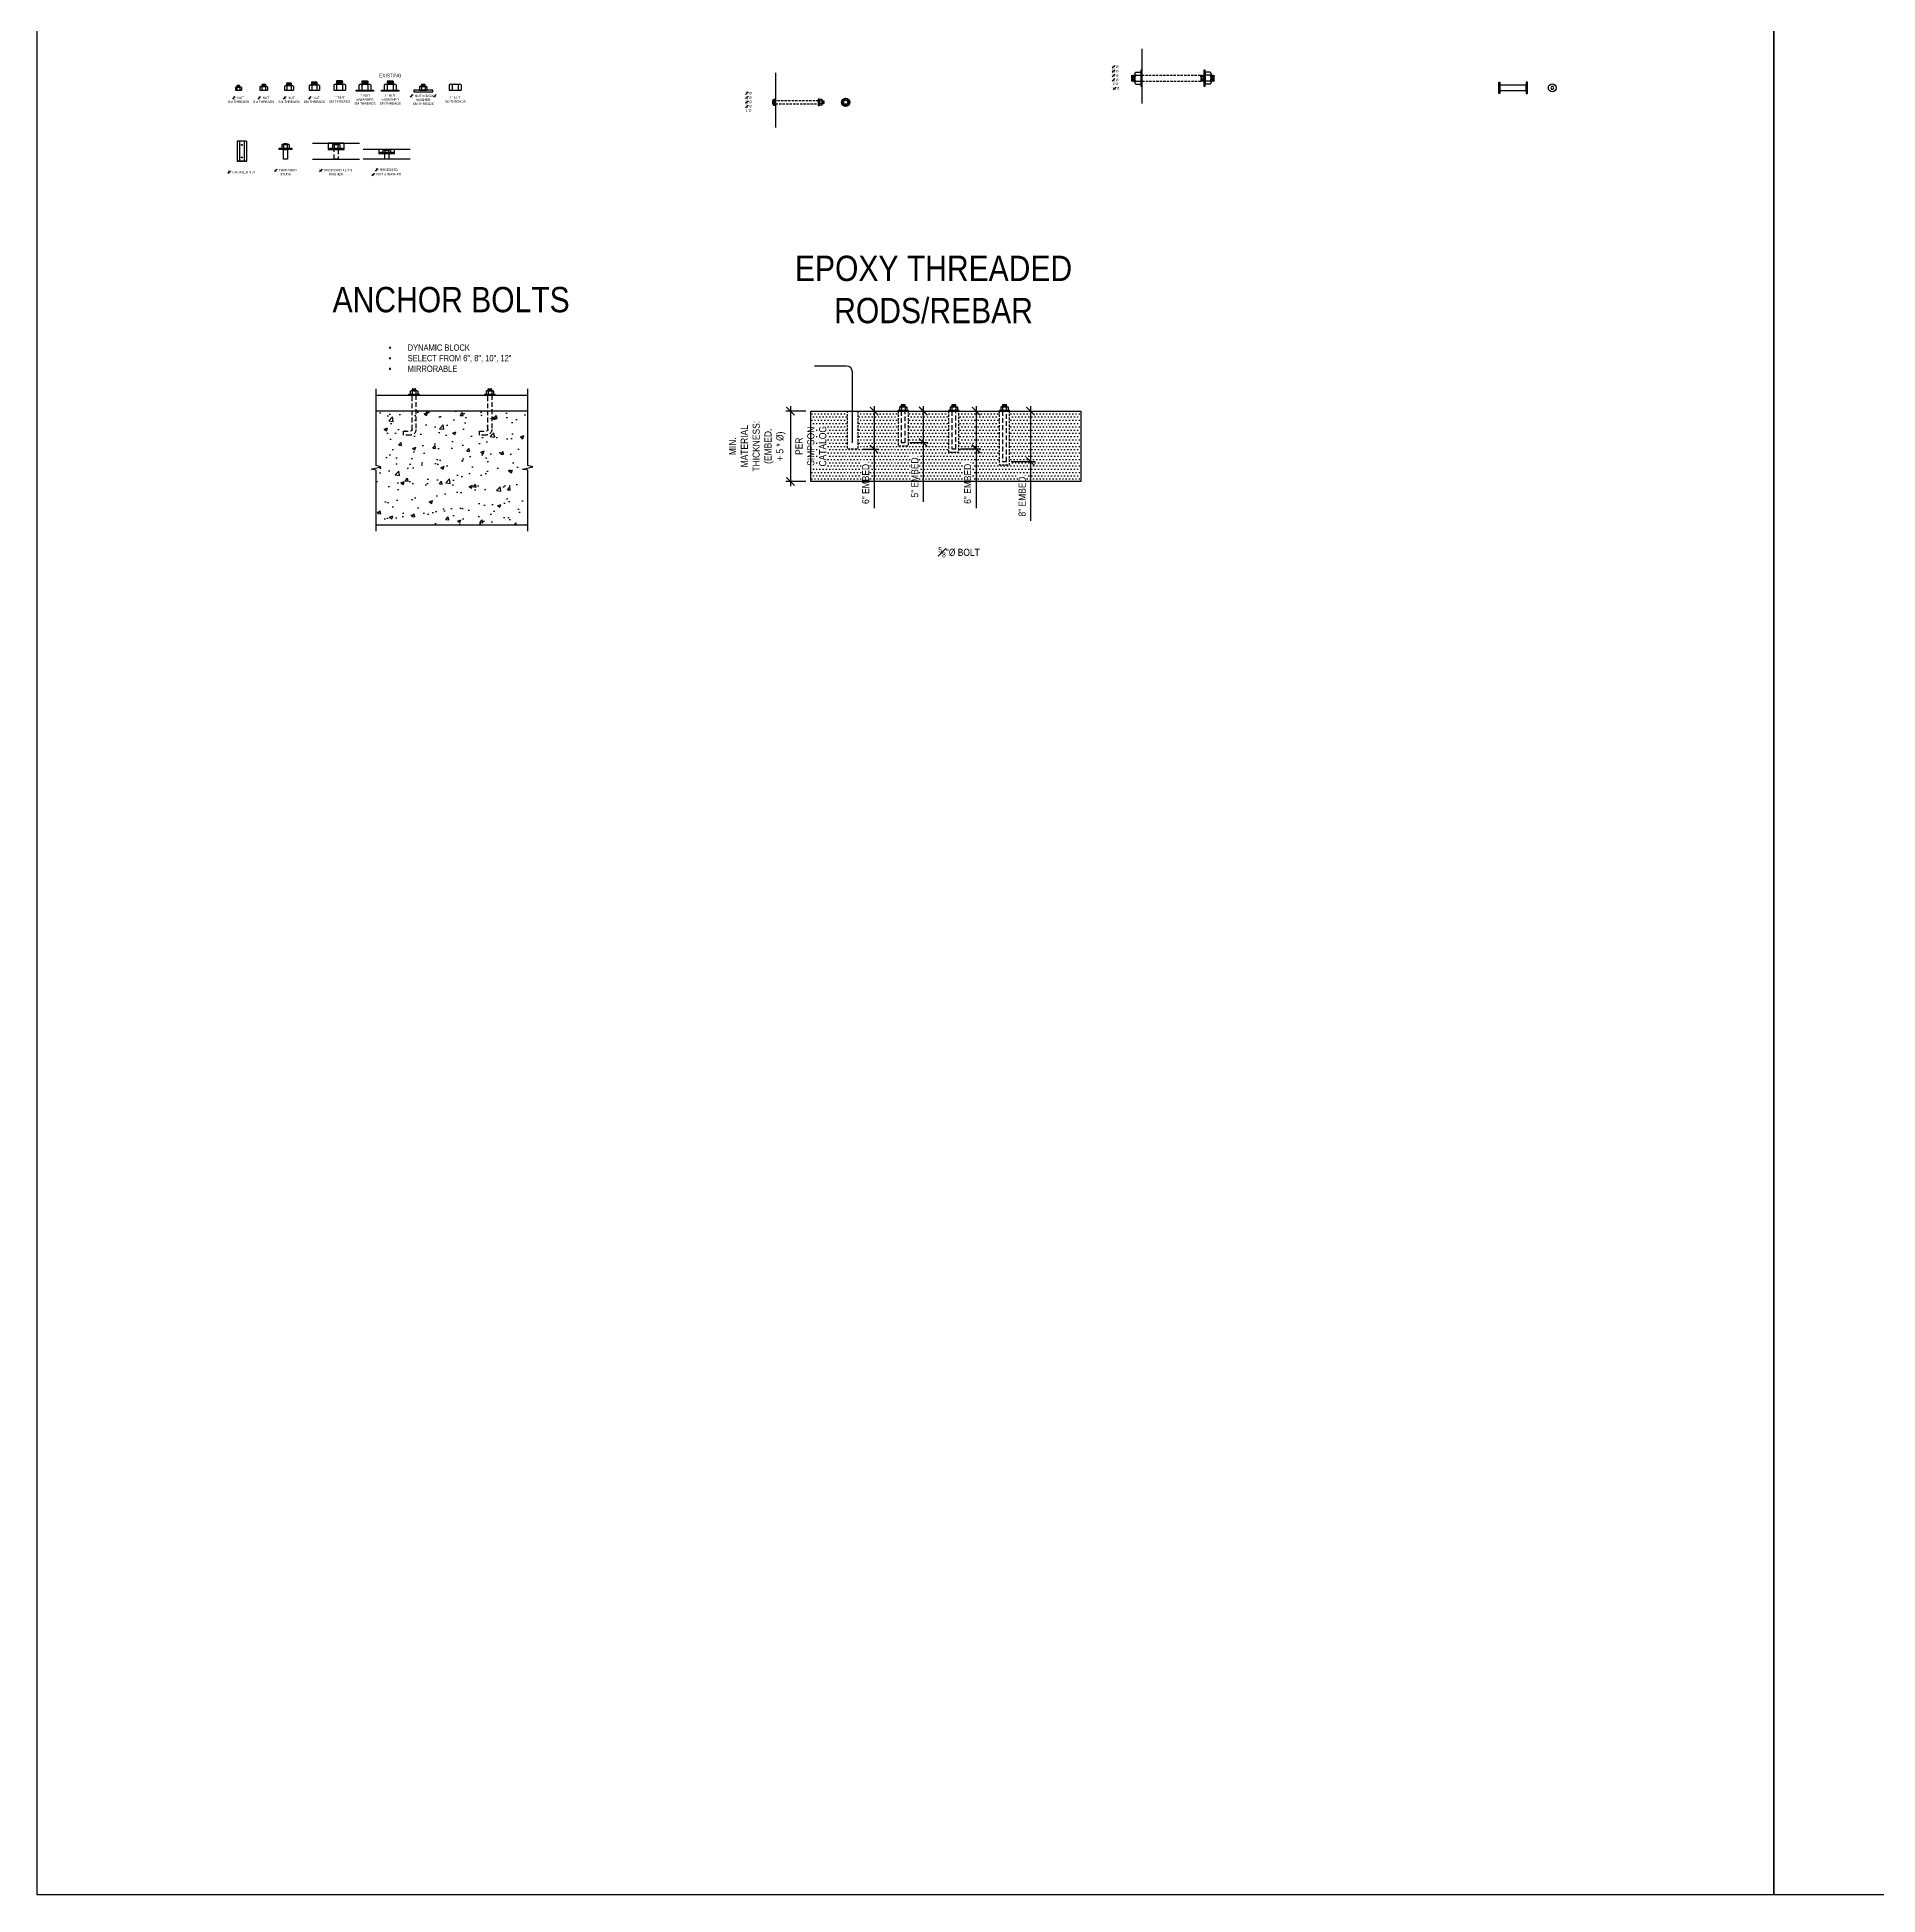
# Model space of a CAD drawing. Header units: inches. Extents: x -2661 to 42767, y -1222 to 9099.
# Drawn here: x 1230.6 to 1521.5, y 940 to 1233.5 of the extents above; entities that cross this region are included whole.
import ezdxf

# ---------------------------------------------------------------- set-up
doc = ezdxf.new("R2010")
doc.units = ezdxf.units.IN
doc.header["$LTSCALE"] = 12
doc.header["$MEASUREMENT"] = 0
doc.header["$PDMODE"] = 3
doc.linetypes.add('HIDDEN4', pattern=[0.09375, 0.0625, -0.03125])
doc.linetypes.add('HIDDEN8', pattern=[0.04625, 0.03125, -0.015])
doc.layers.get('0').update_dxf_attribs({"linetype": 'CONTINUOUS'})
doc.layers.get('DefPoints').update_dxf_attribs({"color": 251, "linetype": 'CONTINUOUS'})
doc.layers.add('DESIGNER COMMENTS', color=221, linetype='CONTINUOUS', plot=False)
doc.layers.add('NON-PLOT', color=253, linetype='CONTINUOUS', plot=False)
doc.layers.add('S-ANNO-NONPLOT', color=253, linetype='CONTINUOUS', plot=False, transparency=0.5)
for name, color, linetype in [('S-ANNO-NOTE', 4, 'CONTINUOUS'), ('S-BOLT', 2, 'CONTINUOUS'), ('S-BREAK', 2, 'CONTINUOUS'), ('S-CONC', 4, 'CONTINUOUS'), ('S-REBAR', 7, 'CONTINUOUS'), ('S-SIMPSON', 2, 'CONTINUOUS'), ('S-WOOD', 3, 'CONTINUOUS')]:
    doc.layers.add(name, color=color, linetype=linetype)
doc.layers.add('S-HATCH1', color=1, linetype='CONTINUOUS', transparency=0.5)
doc.layers.add('S-HATCH2', color=2, linetype='CONTINUOUS', transparency=0.5)
doc.styles.add('Arial', font='arial.ttf', dxfattribs={"width": 0.85})
doc.dimstyles.new('DIM-12_Se', dxfattribs={"dimscale": 12, "dimtxt": 0.09375, "dimasz": 0.109375, "dimexe": 0.0625, "dimexo": 0.0625, "dimgap": 0.0625, "dimtad": 1, "dimdec": 4, "dimzin": 11, "dimdsep": 46, "dimlunit": 4, "dimtxsty": 'Arial', "dimblk": 'ARCHTICK', "dimcen": 0.125, "dimdle": 0.0625, "dimclrd": 256, "dimclre": 256, "dimclrt": 4, "dimadec": 0, "dimazin": 0, "dimtfac": 0.75, "dimtdec": 4, "dimtmove": 0, "dimatfit": 3, "dimfxl": 1, "dimfrac": 1, "dimtolj": 1, "dimtzin": 0, "dimarcsym": 0})

# ---------------------------------------------------------------- blocks, each defined once
blk = doc.blocks.new('NUT-SM-THREADS-new')
for p, q in [((-0.94, 0.81), (-0.94, 0)), ((-0.94, 0), (-0.84, 0)), ((-0.84, 0), (0.84, 0)), ((-0.7, 0.94), (0.7, 0.94)), ((0.39, 1.44), (-0.5, 1.44)), ((-0.5, 1.44), (-0.39, 1.37)), ((-0.5, 1.31), (-0.39, 1.37)), ((0.5, 1.25), (-0.5, 1.31)), ((-0.5, 1.31), (-0.39, 1.25)), ((-0.5, 1.19), (-0.39, 1.25)), ((0.5, 1.12), (-0.5, 1.19)), ((-0.5, 1.19), (-0.39, 1.12)), ((-0.5, 1.06), (-0.39, 1.12)), ((0.5, 1), (-0.5, 1.06)), ((-0.5, 1.06), (-0.39, 1)), ((-0.5, 0.94), (-0.39, 1)), ((-0.47, 0.81), (-0.47, 0)), ((-0.39, 1.37), (0.39, 1.31)), ((-0.39, 1.25), (0.39, 1.19)), ((-0.39, 1.12), (0.39, 1.06)), ((-0.39, 1), (0.39, 0.94)), ((0.5, 1.37), (-0.09, 1.41)), ((0.39, 1.44), (0.39, 1.44)), ((0.39, 1.44), (0.5, 1.37)), ((0.39, 1.31), (0.5, 1.37)), ((0.39, 1.31), (0.5, 1.25)), ((0.39, 1.19), (0.5, 1.25)), ((0.39, 1.19), (0.5, 1.12)), ((0.39, 1.06), (0.5, 1.12)), ((0.39, 1.06), (0.5, 1)), ((0.39, 0.94), (0.5, 1)), ((0.47, 0.81), (0.47, 0)), ((0.84, 0), (0.94, 0)), ((0.94, 0.81), (0.94, 0))]:
    blk.add_line(p, q)
for centre, radius, start, end in [((-0.7, 0.65), 0.283, 33.8901, 146.1099), ((0, -0.01), 0.943, 60.1583, 119.8417), ((0.7, 0.65), 0.283, 33.8901, 146.1099)]:
    blk.add_arc(centre, radius, start, end)
blk = doc.blocks.new('NUT-w-WASHER-sm-new')
blk.add_lwpolyline([(-1.36, 0.17), (1.36, 0.17), (1.36, 0), (-1.36, 0)], close=True)
blk.add_blockref('NUT-SM-THREADS-new', (0, 0.17))
blk = doc.blocks.new('NUT-NO-THREADS-new')
for p, q in [((-0.94, 0.81), (-0.94, 0)), ((-0.94, 0), (-0.84, 0)), ((-0.84, 0), (0.84, 0)), ((-0.7, 0.94), (0.7, 0.94)), ((-0.47, 0.81), (-0.47, 0)), ((0.47, 0.81), (0.47, 0)), ((0.84, 0), (0.94, 0)), ((0.94, 0.81), (0.94, 0))]:
    blk.add_line(p, q)
for centre, radius, start, end in [((-0.7, 0.65), 0.283, 33.8901, 146.1099), ((0, -0.01), 0.943, 60.1583, 119.8417), ((0.7, 0.65), 0.283, 33.8901, 146.1099)]:
    blk.add_arc(centre, radius, start, end)
blk = doc.blocks.new('NUT-sm-THREADS-EXISTING-new')
at = {"color": 1}
for p, q in [((-0.94, 0.82), (-0.94, 0.01)), ((-0.94, 0.01), (-0.84, 0.01)), ((-0.84, 0.01), (0.84, 0.01)), ((-0.7, 0.94), (0.7, 0.94)), ((0.39, 1.44), (-0.5, 1.44)), ((-0.5, 1.44), (-0.39, 1.38)), ((-0.5, 1.32), (-0.39, 1.38)), ((0.5, 1.26), (-0.5, 1.32)), ((-0.5, 1.32), (-0.39, 1.26)), ((-0.5, 1.19), (-0.39, 1.26)), ((0.5, 1.13), (-0.5, 1.19)), ((-0.5, 1.19), (-0.39, 1.13)), ((-0.5, 1.07), (-0.39, 1.13)), ((0.5, 1.01), (-0.5, 1.07)), ((-0.5, 1.07), (-0.39, 1.01)), ((-0.5, 0.94), (-0.39, 1.01)), ((-0.47, 0.82), (-0.47, 0.01)), ((-0.39, 1.38), (0.39, 1.32)), ((-0.39, 1.26), (0.39, 1.19)), ((-0.39, 1.13), (0.39, 1.07)), ((-0.39, 1.01), (0.39, 0.94)), ((0.5, 1.38), (-0.09, 1.42)), ((0.39, 1.44), (0.39, 1.44)), ((0.39, 1.44), (0.5, 1.38)), ((0.39, 1.32), (0.5, 1.38)), ((0.39, 1.32), (0.5, 1.26)), ((0.39, 1.19), (0.5, 1.26)), ((0.39, 1.19), (0.5, 1.13)), ((0.39, 1.07), (0.5, 1.13)), ((0.39, 1.07), (0.5, 1.01)), ((0.39, 0.94), (0.5, 1.01)), ((0.47, 0.82), (0.47, 0.01)), ((0.84, 0.01), (0.94, 0.01)), ((0.94, 0.82), (0.94, 0.01))]:
    blk.add_line(p, q, dxfattribs=at)
for centre, radius, start, end in [((-0.7, 0.66), 0.283, 33.8901, 146.1099), ((0, 0), 0.943, 60.1583, 119.8417), ((0.7, 0.66), 0.283, 33.8901, 146.1099)]:
    blk.add_arc(centre, radius, start, end, dxfattribs=at)
blk = doc.blocks.new('NUT-w-WASHER-sm-EXISTING-new')
at = {"color": 1}
blk.add_lwpolyline([(-1.36, 0.17), (1.36, 0.17), (1.36, 0), (-1.36, 0)], close=True, dxfattribs=at)
blk.add_blockref('NUT-sm-THREADS-EXISTING-new', (0, 0.17))
blk = doc.blocks.new('NUT-w-3in-WASHER-sm-new')
at = {"layer": 'S-BOLT'}
blk.add_lwpolyline([(-1.5, 0), (1.5, 0), (1.5, 0.25), (-1.5, 0.25)], close=True, dxfattribs=at)
at = {"layer": 'S-BOLT', "xscale": 0.625, "yscale": 0.625, "zscale": 0.625}
blk.add_blockref('NUT-SM-THREADS-new', (0, 0.25), dxfattribs=at)
blk = doc.blocks.new('3-4in Coupler Nut')
for p, q in [((-0.75, 1.56), (-0.75, -1.56)), ((0.56, 1.59), (-0.56, 1.59)), ((-0.38, 1.56), (-0.38, -1.56)), ((0.37, 1.56), (0.37, -1.56)), ((0.75, 1.56), (0.75, -1.56)), ((0.56, -1.59), (-0.56, -1.59))]:
    blk.add_line(p, q)
for centre in [(0, 0.99), (0, -0.99)]:
    blk.add_circle(centre, 0.0725)
for centre, radius, start, end in [((-0.56, 1.12), 0.477, 66.8491, 113.1509), ((0, -0.26), 1.85, 78.3052, 101.6948), ((0.56, 1.12), 0.477, 66.8491, 113.1509), ((-0.56, -1.12), 0.477, 246.8491, 293.1509), ((0, 0.26), 1.85, 258.3052, 281.6948), ((0.56, -1.12), 0.477, 246.8491, 293.1509)]:
    blk.add_arc(centre, radius, start, end)
blk = doc.blocks.new('*U281')
at = {"layer": 'S-BOLT'}
for points in [[(-0.17, 1.25), (-0.17, -1.25), (0, -1.25), (0, 1.25)], [(9.81, 1.25), (9.81, -1.25), (9.99, -1.25), (9.99, 1.25)]]:
    blk.add_lwpolyline(points, close=True, dxfattribs=at)
at = {"layer": 'S-BOLT', "linetype": 'HIDDEN8'}
blk.add_lwpolyline([(9.69, 0.39), (9.75, 0.5), (9.79, -0.09), (9.75, 0.5), (9.81, 0.39), (9.81, -0.5), (9.75, -0.4), (9.69, 0.39), (9.63, 0.5), (9.69, -0.5), (9.75, -0.4), (9.69, -0.5), (9.63, -0.4), (9.56, 0.39), (9.63, 0.5), (9.56, 0.39), (9.5, 0.5), (9.56, -0.5), (9.63, -0.4), (9.56, -0.5), (9.5, -0.4), (9.44, 0.39), (9.5, 0.5), (9.44, 0.39), (9.38, 0.5), (9.44, -0.5), (9.5, -0.4), (9.44, -0.5), (9.38, -0.4), (9.31, 0.39), (9.38, 0.5), (9.31, 0.39), (9.25, 0.5), (9.31, 0.39), (9.38, -0.4), (9.31, -0.5), (0, -0.5), (0, 0.5), (9.25, 0.5)], dxfattribs=at)
at = {"layer": 'S-BOLT', "xscale": -1, "rotation": 90}
blk.add_blockref('NUT-SM-THREADS-new', (-0.17, 0), dxfattribs=at)
at = {"layer": 'S-BOLT', "rotation": 270}
blk.add_blockref('NUT-SM-THREADS-new', (9.99, 0), dxfattribs=at)
blk = doc.blocks.new('*U460')
blk.add_lwpolyline([(-0.53, -0.31), (0, -0.61), (0.53, -0.31), (0.53, 0.31), (0, 0.61), (-0.53, 0.31)], close=True)
for radius in [0.656, 0.312]:
    blk.add_circle((0, 0), radius)
at = {"color": 1, "ltscale": 0.5}
blk.add_circle((0, 0), 0.531, dxfattribs=at)
blk = doc.blocks.new('*U459')
at = {"layer": 'S-BOLT'}
for p, q in [((-0.41, -0.32), (-0.41, 0.32)), ((-0.35, 0.44), (-0.1, 0.44)), ((-0.35, 0.2), (-0.1, 0.2)), ((-0.1, 0.39), (-0.1, 0.44)), ((-0.1, -0.39), (-0.1, 0.39)), ((7.33, 0.44), (6.91, 0.44)), ((6.91, 0.44), (6.91, 0.39)), ((6.91, 0.39), (6.91, -0.39)), ((7.33, 0.2), (6.91, 0.2)), ((7.4, 0.32), (7.39, -0.32)), ((7.4, 0.25), (7.43, 0.2)), ((7.43, 0.2), (7.4, -0.2)), ((7.43, -0.25), (7.46, 0.25)), ((7.46, 0.25), (7.43, 0.2)), ((7.46, 0.25), (7.49, 0.2)), ((7.49, 0.2), (7.46, -0.2)), ((7.49, -0.25), (7.52, 0.25)), ((7.52, 0.25), (7.49, 0.2)), ((7.52, 0.25), (7.55, 0.2)), ((7.55, 0.2), (7.52, -0.2)), ((7.55, -0.25), (7.58, 0.25)), ((7.58, 0.25), (7.55, 0.2)), ((7.58, 0.25), (7.61, 0.2)), ((7.61, 0.2), (7.58, -0.2)), ((7.65, 0.25), (7.61, 0.2)), ((7.61, -0.25), (7.63, 0.04)), ((7.65, -0.2), (7.65, 0.25)), ((-0.35, -0.2), (-0.1, -0.2)), ((-0.35, -0.44), (-0.1, -0.44)), ((-0.1, -0.44), (-0.1, -0.39)), ((7.33, -0.2), (6.91, -0.2)), ((6.91, -0.39), (6.91, -0.44)), ((7.33, -0.44), (6.91, -0.44)), ((7.4, -0.2), (7.43, -0.25)), ((7.46, -0.2), (7.43, -0.25)), ((7.46, -0.2), (7.49, -0.25)), ((7.52, -0.2), (7.49, -0.25)), ((7.52, -0.2), (7.55, -0.25)), ((7.58, -0.2), (7.55, -0.25)), ((7.58, -0.2), (7.61, -0.25)), ((7.65, -0.2), (7.61, -0.25)), ((7.65, -0.2), (7.65, -0.2))]:
    blk.add_line(p, q, dxfattribs=at)
for points in [[(-0.1, -0.53), (-0.1, 0.53), (0, 0.53), (0, -0.53)], [(6.81, -0.54), (6.81, 0.53), (6.91, 0.53), (6.91, -0.54)]]:
    blk.add_lwpolyline(points, close=True, dxfattribs=at)
at = {"layer": 'S-BOLT', "linetype": 'HIDDEN8'}
blk.add_lwpolyline([(6.81, 0.25), (0, 0.25), (0, -0.25), (6.81, -0.25)], close=True, dxfattribs=at)
at = {"layer": 'S-BOLT'}
for centre, radius, start, end in [((-0.27, 0.32), 0.141, 123.8197, 236.0396), ((-0.05, 0), 0.361, 145.6966, 214.1626), ((7.25, 0.32), 0.141, 303.8197, 56.0396), ((7.03, 0), 0.361, 325.6966, 34.1626), ((-0.27, -0.32), 0.141, 123.8197, 236.0396), ((7.25, -0.32), 0.141, 303.8197, 56.0396)]:
    blk.add_arc(centre, radius, start, end, dxfattribs=at)
blk = doc.blocks.new('SE_Barrel Bolt_Plan')
at = {"layer": 'S-BOLT', "color": 2}
blk.add_lwpolyline([(-0.12, 0.2), (-0.23, 0), (-0.12, -0.2), (0.12, -0.2), (0.23, 0), (0.12, 0.2)], close=True, dxfattribs=at)
blk.add_circle((0, 0), 0.625, dxfattribs=at)
blk = doc.blocks.new('_ARCHTICK')
at = {"color": 0, "linetype": 'ByBlock', "const_width": 0.15}
blk.add_lwpolyline([(-0.5, -0.5), (0.5, 0.5)], dxfattribs=at)
blk = doc.blocks.new('*D462')
at = {"layer": 'DefPoints', "color": 0, "transparency": 16777216}
for p in [(1368.27, 1174.42), (1367.77, 1169.45), (1370.62, 1169.45)]:
    blk.add_point(p, dxfattribs=at)
at = {"layer": 'DESIGNER COMMENTS', "lineweight": -2, "transparency": 16777216}
for p, q in [((1369.02, 1174.42), (1371.37, 1174.42)), ((1370.62, 1175.17), (1370.62, 1169.45)), ((1368.52, 1169.45), (1371.37, 1169.45)), ((1370.62, 1169.45), (1370.62, 1160.09))]:
    blk.add_line(p, q, dxfattribs=at)
at = {"layer": 'DESIGNER COMMENTS', "lineweight": -2, "transparency": 16777216, "xscale": 1.3125, "yscale": 1.3125, "zscale": 1.3125}
for p, rotation in [((1370.62, 1174.42), 90), ((1370.62, 1169.45), 270)]:
    blk.add_blockref('_ARCHTICK', p, dxfattribs=dict(at, rotation=rotation))
at = {"layer": 'DESIGNER COMMENTS', "color": 4, "transparency": 16777216, "insert": (1369.29, 1164.11), "char_height": 1.125, "attachment_point": 5, "rotation": 90, "style": 'Arial'}
blk.add_mtext('\\A1;5" EMBED.', dxfattribs=at)
blk = doc.blocks.new('*D463')
at = {"layer": 'DefPoints', "color": 0, "transparency": 16777216}
for p in [(1376.31, 1174.42), (1375.77, 1168.45), (1378.96, 1168.45)]:
    blk.add_point(p, dxfattribs=at)
at = {"layer": 'DESIGNER COMMENTS', "lineweight": -2, "transparency": 16777216}
for p, q in [((1377.06, 1174.42), (1379.71, 1174.42)), ((1378.96, 1175.17), (1378.96, 1168.45)), ((1376.52, 1168.45), (1379.71, 1168.45)), ((1378.96, 1168.45), (1378.96, 1159.09))]:
    blk.add_line(p, q, dxfattribs=at)
at = {"layer": 'DESIGNER COMMENTS', "lineweight": -2, "transparency": 16777216, "xscale": 1.3125, "yscale": 1.3125, "zscale": 1.3125}
for p, rotation in [((1378.96, 1174.42), 90), ((1378.96, 1168.45), 270)]:
    blk.add_blockref('_ARCHTICK', p, dxfattribs=dict(at, rotation=rotation))
at = {"layer": 'DESIGNER COMMENTS', "color": 4, "transparency": 16777216, "insert": (1377.64, 1163.11), "char_height": 1.125, "attachment_point": 5, "rotation": 90, "style": 'Arial'}
blk.add_mtext('\\A1;6" EMBED.', dxfattribs=at)
blk = doc.blocks.new('*D464')
at = {"layer": 'DefPoints', "color": 0, "transparency": 16777216}
for p in [(1384.31, 1174.42), (1383.77, 1166.45), (1387.57, 1166.45)]:
    blk.add_point(p, dxfattribs=at)
at = {"layer": 'DESIGNER COMMENTS', "lineweight": -2, "transparency": 16777216}
for p, q in [((1385.06, 1174.42), (1388.32, 1174.42)), ((1387.57, 1175.17), (1387.57, 1166.45)), ((1384.52, 1166.45), (1388.32, 1166.45)), ((1387.57, 1166.45), (1387.57, 1157.09))]:
    blk.add_line(p, q, dxfattribs=at)
at = {"layer": 'DESIGNER COMMENTS', "lineweight": -2, "transparency": 16777216, "xscale": 1.3125, "yscale": 1.3125, "zscale": 1.3125}
for p, rotation in [((1387.57, 1174.42), 90), ((1387.57, 1166.45), 270)]:
    blk.add_blockref('_ARCHTICK', p, dxfattribs=dict(at, rotation=rotation))
at = {"layer": 'DESIGNER COMMENTS', "color": 4, "transparency": 16777216, "insert": (1386.25, 1161.11), "char_height": 1.125, "attachment_point": 5, "rotation": 90, "style": 'Arial'}
blk.add_mtext('\\A1;8" EMBED.', dxfattribs=at)
blk = doc.blocks.new('*D468')
at = {"layer": 'DefPoints', "color": 0, "transparency": 16777216}
for p in [(1352.83, 1174.42), (1349.64, 1163.3), (1352.83, 1163.3)]:
    blk.add_point(p, dxfattribs=at)
at = {"layer": 'DESIGNER COMMENTS', "lineweight": -2, "transparency": 16777216}
for p, q in [((1352.08, 1174.42), (1348.89, 1174.42)), ((1349.64, 1175.17), (1349.64, 1162.55)), ((1352.08, 1163.3), (1348.89, 1163.3))]:
    blk.add_line(p, q, dxfattribs=at)
at = {"layer": 'DESIGNER COMMENTS', "lineweight": -2, "transparency": 16777216, "xscale": 1.3125, "yscale": 1.3125, "zscale": 1.3125}
for p, rotation in [((1349.64, 1174.42), 90), ((1349.64, 1163.3), 270)]:
    blk.add_blockref('_ARCHTICK', p, dxfattribs=dict(at, rotation=rotation))
at = {"layer": 'DESIGNER COMMENTS', "color": 4, "transparency": 16777216, "char_height": 1.125, "width": 6.1751, "attachment_point": 5, "rotation": 90, "style": 'Arial'}
for s, insert in [('\\A1;MIN. MATERIAL THICKNESS: \\P(EMBED. + 5 * %%C)', (1344.38, 1168.86)), ('\\A1;PER SIMPSON CATALOG', (1352.86, 1168.86))]:
    blk.add_mtext(s, dxfattribs=dict(at, insert=insert))
blk = doc.blocks.new('*D469')
at = {"layer": 'DefPoints', "color": 0, "transparency": 16777216}
for p in [(1360.27, 1174.42), (1360.27, 1168.42), (1362.84, 1168.42)]:
    blk.add_point(p, dxfattribs=at)
at = {"layer": 'DESIGNER COMMENTS', "lineweight": -2, "transparency": 16777216}
for p, q in [((1361.02, 1174.42), (1363.59, 1174.42)), ((1362.84, 1175.17), (1362.84, 1168.42)), ((1361.02, 1168.42), (1363.59, 1168.42)), ((1362.84, 1168.42), (1362.84, 1159.07))]:
    blk.add_line(p, q, dxfattribs=at)
at = {"layer": 'DESIGNER COMMENTS', "lineweight": -2, "transparency": 16777216, "xscale": 1.3125, "yscale": 1.3125, "zscale": 1.3125}
for p, rotation in [((1362.84, 1174.42), 90), ((1362.84, 1168.42), 270)]:
    blk.add_blockref('_ARCHTICK', p, dxfattribs=dict(at, rotation=rotation))
at = {"layer": 'DESIGNER COMMENTS', "color": 4, "transparency": 16777216, "insert": (1361.52, 1163.09), "char_height": 1.125, "attachment_point": 5, "rotation": 90, "style": 'Arial'}
blk.add_mtext('\\A1;6" EMBED.', dxfattribs=at)
blk = doc.blocks.new('Se_Threaded Stud')
for p, q in [((-0.59, 0.7), (-0.59, 0.19)), ((-0.59, 0.19), (-0.53, 0.19)), ((-0.53, 0.19), (0.53, 0.19)), ((-0.44, 0.77), (0.44, 0.77)), ((-0.27, 0.89), (-0.32, 0.81)), ((-0.32, 0.81), (-0.3, 0.77)), ((-0.29, 0.7), (-0.29, 0.19)), ((0.25, 0.89), (-0.27, 0.89)), ((0, 0.77), (0.23, 0.87)), ((0.25, 0.89), (0.23, 0.87)), ((0.23, 0.87), (0.29, 0.77)), ((0.29, 0.7), (0.29, 0.19)), ((0.53, 0.19), (0.59, 0.19)), ((0.59, 0.7), (0.59, 0.19))]:
    blk.add_line(p, q)
blk.add_lwpolyline([(-1, 0.19), (1, 0.19), (1, 0), (-1, 0)], close=True)
at = {"linetype": 'ByBlock'}
blk.add_lwpolyline([(-0.31, -1.53), (-0.31, 0), (0.31, 0), (0.31, -1.53)], close=True, dxfattribs=at)
for centre, radius, start, end in [((-0.44, 0.6), 0.177, 33.8901, 146.1099), ((0, 0.18), 0.589, 60.1583, 119.8417), ((0.44, 0.6), 0.177, 33.8901, 146.1099)]:
    blk.add_arc(centre, radius, start, end)
blk = doc.blocks.new('Se_Recessed Threaded Stud')
for p, q in [((-0.59, 0.46), (-0.59, 0.19)), ((-0.59, 0.19), (-0.53, 0.19)), ((-0.53, 0.19), (0.53, 0.19)), ((-0.44, 0.54), (0.44, 0.54)), ((-0.31, 0.6), (-0.32, 0.58)), ((-0.32, 0.58), (-0.3, 0.54)), ((0.25, 0.6), (-0.31, 0.6)), ((-0.29, 0.46), (-0.29, 0.19)), ((0, 0.54), (0.15, 0.6)), ((0.25, 0.6), (0.29, 0.54)), ((0.29, 0.46), (0.29, 0.19)), ((0.53, 0.19), (0.59, 0.19)), ((0.59, 0.46), (0.59, 0.19))]:
    blk.add_line(p, q)
blk.add_lwpolyline([(-1, 0.19), (1, 0.19), (1, 0), (-1, 0)], close=True)
at = {"linetype": 'ByBlock'}
blk.add_lwpolyline([(-0.31, -0.89), (-0.31, 0), (0.31, 0), (0.31, -0.89)], close=True, dxfattribs=at)
for centre, radius, start, end in [((-0.44, 0.36), 0.177, 33.8901, 146.1099), ((0, -0.05), 0.589, 60.1583, 119.8417), ((0.44, 0.36), 0.177, 33.8901, 146.1099)]:
    blk.add_arc(centre, radius, start, end)
blk = doc.blocks.new('6 INCH ANCHOR BOLT')
at = {"layer": 'S-BOLT'}
for p, q in [((-0.59, 0.62), (-0.59, 0.11)), ((-0.44, 0.69), (0.44, 0.69)), ((0.25, 1.01), (-0.31, 1.01)), ((-0.31, 1.01), (-0.24, 0.97)), ((-0.31, 0.93), (-0.24, 0.97)), ((0.31, 0.89), (-0.31, 0.93)), ((-0.31, 0.93), (-0.24, 0.89)), ((-0.31, 0.85), (-0.24, 0.89)), ((0.31, 0.81), (-0.31, 0.85)), ((-0.31, 0.85), (-0.24, 0.81)), ((-0.31, 0.77), (-0.24, 0.81)), ((0.31, 0.73), (-0.31, 0.77)), ((-0.31, 0.77), (-0.24, 0.73)), ((-0.31, 0.69), (-0.24, 0.73)), ((-0.29, 0.62), (-0.29, 0.11)), ((-0.24, 0.97), (0.25, 0.93)), ((-0.24, 0.89), (0.25, 0.85)), ((-0.24, 0.81), (0.25, 0.77)), ((-0.24, 0.73), (0.25, 0.69)), ((0.31, 0.97), (-0.05, 0.99)), ((0.25, 1.01), (0.31, 0.97)), ((0.25, 0.93), (0.31, 0.97)), ((0.25, 0.93), (0.31, 0.89)), ((0.25, 0.85), (0.31, 0.89)), ((0.25, 0.85), (0.31, 0.81)), ((0.25, 0.77), (0.31, 0.81)), ((0.25, 0.77), (0.31, 0.73)), ((0.25, 0.69), (0.31, 0.73)), ((0.29, 0.62), (0.29, 0.11)), ((0.59, 0.62), (0.59, 0.11))]:
    blk.add_line(p, q, dxfattribs=at)
at = {"layer": 'S-BOLT', "linetype": 'HIDDEN4'}
for p, q in [((-0.31, 0), (-0.31, -5.44)), ((0.31, -5.44), (0.31, 0)), ((1.66, -5.69), (0.56, -5.69)), ((1.66, -6.31), (1.66, -5.69)), ((0.56, -6.31), (1.66, -6.31))]:
    blk.add_line(p, q, dxfattribs=at)
at = {"layer": 'S-BOLT'}
blk.add_lwpolyline([(0.85, 0.11), (0.85, 0), (-0.85, 0), (-0.85, 0.11)], close=True, dxfattribs=at)
for centre, radius, start, end in [((-0.44, 0.52), 0.177, 33.8901, 146.1099), ((0, 0.1), 0.589, 60.1583, 119.8417), ((0.44, 0.52), 0.177, 33.8901, 146.1099)]:
    blk.add_arc(centre, radius, start, end, dxfattribs=at)
at = {"layer": 'S-BOLT', "linetype": 'HIDDEN4'}
for radius in [0.875, 0.25]:
    blk.add_arc((0.56, -5.44), radius, 180, 270, dxfattribs=at)
blk = doc.blocks.new('*U1043')
at = {"xscale": -1}
blk.add_blockref('6 INCH ANCHOR BOLT', (0, 0), dxfattribs=at)

msp = doc.modelspace()

# ---------------------------------------------------------------- hatches: boundary and pattern name
at = {"layer": 'S-HATCH1'}
h = msp.add_hatch(dxfattribs=at)
h.set_pattern_fill('DOTS', color=256, scale=8.25, style=0)
h.set_pattern_definition([(0, (193.61985, -1178.7976), (0.2578125, 0.515625), [0, -0.515625])])
h.paths.add_polyline_path([(1374.63683, 1174.42316), (1368.26762, 1174.42316), (1368.26762, 1168.94545), (1366.63683, 1168.94545), (1366.63683, 1174.42316), (1360.26762, 1174.42316), (1360.26762, 1168.42316), (1358.63683, 1168.42316), (1358.63683, 1174.42316), (1352.8309, 1174.42316), (1352.8309, 1163.29816), (1395.5076, 1163.29816), (1395.5076, 1174.42316), (1384.26762, 1174.42316), (1384.26762, 1165.94545), (1382.63683, 1165.94545), (1382.63683, 1174.42316), (1376.26762, 1174.42316), (1376.26762, 1167.94545), (1374.63683, 1167.94545)])
at = {"layer": 'S-HATCH2'}
h = msp.add_hatch(dxfattribs=at)
h.set_pattern_fill('AR-CONC', color=256, scale=0.75, style=0)
h.set_pattern_definition([(50, (-0.0823, -744.1953), (5.379451, -0.470641), [0.5625, -6.1875]), (355, (-0.0823, -744.1953), (-1.040635, 5.641441), [0.45, -4.95]), (100.45144, (0.366, -744.2345), (4.338816, 5.1708), [0.478051, -5.258566]), (46.1842, (-0.082, -742.695), (8.00431, -1.241395), [0.84375, -9.28125]), (96.63564, (0.585, -742.799), (7.009965, 7.30589), [0.717078, -7.887853]), (351.18416, (-0.082, -742.695), (7.009965, 7.30589), [0.675, -7.425]), (21, (0.6677, -743.0703), (4.476803, -3.019642), [0.5625, -6.1875]), (326, (0.6677, -743.0703), (1.824865, 5.438625), [0.45, -4.95]), (71.45144, (1.041, -743.322), (6.301668, 2.418984), [0.478051, -5.258566]), (37.5, (-0.0823, -744.1953), (0.0911989, 2.4967039), [0, -4.89, 0, -5.025, 0, -4.96875]), (7.5, (-0.0823, -744.1953), (1.9730215, 2.9580878), [0, -2.865, 0, -4.7775, 0, -1.89375]), (327.5, (-1.7548, -744.1953), (4.0036683, -0.1691615), [0, -1.875, 0, -5.85, 0, -7.7625]), (317.5, (-2.5048, -744.1953), (4.3738963, 0.7507874), [0, -2.4375, 0, -3.885, 0, -5.5125])])
h.paths.add_polyline_path([(1284.1331, 1174.44444), (1284.1331, 1165.82301), (1284.91145, 1165.63372), (1283.35475, 1165.25515), (1284.1331, 1165.06586), (1284.1331, 1156.44444), (1308.1331, 1156.44444), (1308.1331, 1165.06586), (1307.35475, 1165.25515), (1308.91145, 1165.63372), (1308.1331, 1165.82301), (1308.1331, 1174.44444)])

# ---------------------------------------------------------------- linework, layer by layer
at = {"layer": 'NON-PLOT'}
msp.add_lwpolyline([(1352.8309, 1174.42316), (1395.5076, 1174.42316), (1395.5076, 1163.29816), (1352.8309, 1163.29816)], close=True, dxfattribs=at)
at = {"layer": 'S-ANNO-NONPLOT'}
for p, q in [((1274.10268, 1216.72455), (1281.54356, 1216.72455)), ((1289.54356, 1215.72455), (1282.10268, 1215.72455)), ((1274.10268, 1214.22455), (1281.54356, 1214.22455)), ((1289.54356, 1214.22455), (1282.10268, 1214.22455))]:
    msp.add_line(p, q, dxfattribs=at)
for points in [[(1230.57281, 2012.36325), (1505.0403, 2012.36325), (1505.0403, 940.00328), (1230.57281, 940.00328)], [(1505.0403, 2012.36325), (2465.0403, 2012.36325), (2465.0403, 940.00328), (1505.0403, 940.00328)]]:
    msp.add_lwpolyline(points, close=True, dxfattribs=at)
for points in [[(1405.17963, 1231.66155), (1405.17963, 1223.0053)], [(1347.27797, 1227.8544), (1347.27797, 1219.19815)]]:
    msp.add_lwpolyline(points, dxfattribs=at)
at = {"layer": 'S-BOLT'}
for points in [[(1461.76172, 1226.35369), (1461.76172, 1224.60369), (1461.58472, 1224.60369), (1461.58472, 1226.35369)], [(1465.93522, 1225.92024), (1461.76172, 1225.92024), (1461.76172, 1225.03748), (1465.93522, 1225.03714)], [(1465.93522, 1226.35369), (1465.93522, 1224.60369), (1466.11222, 1224.60369), (1466.11222, 1226.35369)], [(1276.57312, 1215.75542), (1279.07312, 1215.75542), (1279.07312, 1216.72455), (1276.57312, 1216.72455)], [(1284.57312, 1215.11075), (1287.07312, 1215.11075), (1287.07312, 1215.72455), (1284.57312, 1215.72455)]]:
    msp.add_lwpolyline(points, close=True, dxfattribs=at)
at = {"layer": 'S-BOLT', "linetype": 'HIDDEN4'}
for points in [[(1367.13683, 1174.42316), (1367.13683, 1169.44545), (1367.76762, 1169.44545), (1367.76762, 1174.42316)], [(1375.13683, 1174.42316), (1375.13683, 1168.44545), (1375.76762, 1168.44545), (1375.76762, 1174.42316)], [(1383.13683, 1174.42316), (1383.13683, 1166.44545), (1383.76762, 1166.44545), (1383.76762, 1174.42316)]]:
    msp.add_lwpolyline(points, dxfattribs=at)
at = {"layer": 'S-BREAK'}
for points in [[(1284.1331, 1155.44444), (1284.1331, 1165.06586), (1283.35475, 1165.25515), (1284.91145, 1165.63372), (1284.1331, 1165.82301), (1284.1331, 1177.94444)], [(1308.1331, 1155.44444), (1308.1331, 1165.06586), (1307.35475, 1165.25515), (1308.91145, 1165.63372), (1308.1331, 1165.82301), (1308.1331, 1177.94444)]]:
    msp.add_lwpolyline(points, dxfattribs=at)
at = {"layer": 'S-CONC'}
for p, q in [((1284.1331, 1174.44444), (1308.1331, 1174.44444)), ((1284.1331, 1156.44444), (1308.1331, 1156.44444))]:
    msp.add_line(p, q, dxfattribs=at)
at = {"layer": 'S-REBAR'}
msp.add_lwpolyline([(1359.45222, 1169.42316), (1359.45222, 1180.5153, 0.414213562), (1358.45222, 1181.5153), (1353.45222, 1181.5153)], format="xyb", dxfattribs=at)
at = {"layer": 'S-SIMPSON', "linetype": 'HIDDEN8', "flags": 128}
for points in [[(1360.26762, 1174.42316), (1360.26762, 1168.42316), (1358.63683, 1168.42316), (1358.63683, 1174.42316)], [(1366.63683, 1174.42316), (1366.63683, 1168.94545), (1368.26762, 1168.94545), (1368.26762, 1174.42316)], [(1374.63683, 1174.42316), (1374.63683, 1167.94545), (1376.26762, 1167.94545), (1376.26762, 1174.42316)], [(1382.63683, 1174.42316), (1382.63683, 1165.94545), (1384.26762, 1165.94545), (1384.26762, 1174.42316)]]:
    msp.add_lwpolyline(points, dxfattribs=at)
at = {"layer": 'S-WOOD'}
msp.add_line((1284.1331, 1176.94444), (1308.1331, 1176.94444), dxfattribs=at)

# ---------------------------------------------------------------- block references
for p in [(1290.1331, 1176.94444), (1302.1331, 1176.94444)]:
    msp.add_blockref('*U1043', p)
at = {"layer": 'S-BOLT', "color": 0, "linetype": 'ByBlock'}
msp.add_blockref('*U281', (1405.17963, 1227.0053), dxfattribs=at)
at = {"layer": 'S-BOLT'}
for name, p, xscale, yscale, zscale in [('NUT-SM-THREADS-new', (1262.37979, 1225.12516), 0.5, 0.5, 0.5), ('NUT-SM-THREADS-new', (1266.37979, 1225.12516), 0.625, 0.625, 0.625), ('NUT-SM-THREADS-new', (1270.37979, 1225.12516), 0.75, 0.75, 0.75), ('NUT-SM-THREADS-new', (1274.37979, 1225.12516), 0.875, 0.875, 0.875), ('NUT-w-WASHER-sm-new', (1367.45222, 1174.42316), -0.625, 0.625, 0.625), ('NUT-w-WASHER-sm-new', (1375.45222, 1174.42316), -0.625, 0.625, 0.625), ('NUT-w-WASHER-sm-new', (1383.45222, 1174.42316), -0.625, 0.625, 0.625)]:
    msp.add_blockref(name, p, dxfattribs=dict(at, xscale=xscale, yscale=yscale, zscale=zscale))
for name, p in [('NUT-SM-THREADS-new', (1278.37979, 1225.12516)), ('NUT-w-WASHER-sm-new', (1282.37979, 1224.95316)), ('NUT-w-WASHER-sm-EXISTING-new', (1286.37979, 1224.95316)), ('NUT-NO-THREADS-new', (1296.63817, 1225.12516)), ('*U459', (1347.27797, 1223.19815)), ('3-4in Coupler Nut', (1262.92748, 1215.48077)), ('Se_Threaded Stud', (1269.82312, 1215.75542))]:
    msp.add_blockref(name, p, dxfattribs=at)
at = {"layer": 'S-BOLT', "color": 2}
msp.add_blockref('*U460', (1358.35309, 1223.19815), dxfattribs=at)
at = {"layer": 'S-BOLT', "linetype": 'HIDDEN4'}
for name, p in [('Se_Threaded Stud', (1277.82312, 1215.75542)), ('Se_Recessed Threaded Stud', (1285.82312, 1215.11075))]:
    msp.add_blockref(name, p, dxfattribs=at)
at = {"layer": 'S-REBAR'}
msp.add_blockref('SE_Barrel Bolt_Plan', (1470.04291, 1225.47869), dxfattribs=at)
at = {"layer": 'S-WOOD'}
msp.add_blockref('NUT-w-3in-WASHER-sm-new', (1291.60078, 1224.87516), dxfattribs=at)

# ---------------------------------------------------------------- texts
at = {"layer": 'S-ANNO-NOTE', "color": 1, "insert": (1286.37979, 1227.42798), "char_height": 0.5625, "width": 4.8971458, "attachment_point": 5, "style": 'Arial'}
msp.add_mtext('\\A1;EXISTING', dxfattribs=at)
at = {"layer": 'S-ANNO-NOTE', "color": 191, "style": 'Arial'}
for s, insert, char_height, width, attachment_point in [('\\A1;{\\H0.7x;\\S1#2;}"%%C \\P{\\H0.7x;\\S5#8;}"%%C \\P{\\H0.7x;\\S3#4;}"%%C\\P{\\H0.7x;\\S7#8;}"%%C\\P1"%%C\\P1{\\H0.7x;\\S1#8;}"%%C', (1400.98466, 1227.12118), 0.375, 1.8769562, 5), ('\\A1;{\\H0.7x;\\S1#2;}" NUT\\PSM THREADS', (1262.37979, 1223.62516), 0.375, 3.2647639, 5), ('\\A1;{\\H0.7x;\\S5#8;}" NUT\\PSM THREADS', (1266.37979, 1223.62516), 0.375, 3.2647639, 5), ('\\A1;{\\H0.7x;\\S3#4;}" NUT\\PSM THREADS', (1270.37979, 1223.62516), 0.375, 3.2647639, 5), ('\\A1;{\\H0.7x;\\S7#8;}" NUT\\PSM THREADS', (1274.37979, 1223.62516), 0.375, 3.2647639, 5), ('\\A1;1" NUT\\PSM THREADS', (1278.37979, 1223.62516), 0.375, 3.2647639, 5), ('\\A1;1" NUT w/WASHER\\PSM THREADS', (1282.37979, 1223.62516), 0.375, 3.2647639, 5), ('\\A1;1" NUT w/WASHER\\PSM THREADS', (1286.37979, 1223.62516), 0.375, 3.2647639, 5), ('\\A1;{\\H0.7x;\\S5#8;}" NUT w/3X3X{\\H0.7x;\\S1#4;} WASHER\\PSM THREADS', (1291.60078, 1223.62516), 0.375, 4.561389, 5), ('\\A1;1" NUT\\PNO THREADS', (1296.63817, 1223.62516), 0.375, 3.2647639, 5), ('\\A1;{\\H0.7x;\\S1#2;}"%%C \\P{\\H0.7x;\\S5#8;}"%%C \\P{\\H0.7x;\\S3#4;}"%%C\\P{\\H0.7x;\\S7#8;}"%%C\\P1"%%C', (1343.022, 1223.31403), 0.375, 0.8866071, 5), ('\\A1;{\\H0.7x;\\S3#4;}" COUPLER NUT', (1262.90683, 1212.18004), 0.375, 4.3125, 5), ('\\A1;{\\H0.7x;\\S5#8;}" THREADED STUDS', (1269.82312, 1212.18004), 0.375, 4.3125, 5), ('\\A1;{\\H0.7x;\\S5#8;}" RECESSED NUT & WASHER', (1277.80246, 1212.18004), 0.375, 4.8563984, 5), ('\\A1;{\\H0.7x;\\S5#8;}" RECESSED \\P{\\H0.7x;\\S1#2;}" NUT & WASHER', (1285.80246, 1212.18004), 0.375, 4.8563984, 5), ('\\A1;EPOXY THREADED RODS/REBAR', (1372.25167, 1193.60268), 4, 50.7174192, 5), ('\\A1;ANCHOR BOLTS', (1296.00867, 1192.00053), 4, 39.4028587, 5), ('\\A1;\\pxi-3,l3,t3;{\\fSymbol|b0|i0|c2|p18;·^I}DYNAMIC BLOCK\\P{\\fSymbol|b0|i0|c2|p18;·^I}SELECT FROM 6", 8", 10", 12"\\P{\\fSymbol|b0|i0|c2|p18;·^I}MIRRORABLE', (1286.1331, 1184.94444), 1, 19.368753, 1), ('\\A1;{\\H0.7x;\\S5#8;}"%%C BOLT', (1376.27566, 1152.1007), 1.125, 9.7001414, 5)]:
    msp.add_mtext(s, dxfattribs=dict(at, insert=insert, char_height=char_height, width=width, attachment_point=attachment_point))

# ---------------------------------------------------------------- dimensions: what is measured, and where the dimension line sits
at = {"layer": 'DESIGNER COMMENTS'}
for base, p1, p2, angle, text, picture, middle in [((1349.64315, 1163.29816), (1352.8309, 1174.42316), (1352.8309, 1163.29816), 90, 'MIN. MATERIAL THICKNESS: \\P(EMBED. + 5 * %%C)\\XPER SIMPSON CATALOG', '*D468', (1349.64315, 1168.86066)), ((1362.84363, 1168.42316), (1360.26762, 1174.42316), (1360.26762, 1168.42316), 90, '<> EMBED.', '*D469', (1361.51924, 1163.0888)), ((1370.61607, 1169.44545), (1368.26762, 1174.42316), (1367.76762, 1169.44545), 270, '<> EMBED.', '*D462', (1369.29398, 1164.1137)), ((1378.96316, 1168.44545), (1376.30533, 1174.42316), (1375.76762, 1168.44545), 270, '<> EMBED.', '*D463', (1377.63876, 1163.11109)), ((1387.57354, 1166.44545), (1384.30533, 1174.42316), (1383.76762, 1166.44545), 270, '<> EMBED.', '*D464', (1386.24915, 1161.11305))]:
    dim = msp.add_linear_dim(base=base, p1=p1, p2=p2, angle=angle, text=text, dimstyle='DIM-12_Se', dxfattribs=at)
    dim.commit()
    dim.dimension.update_dxf_attribs({"geometry": picture, "text_midpoint": middle})

doc.saveas('drawing.dxf')
